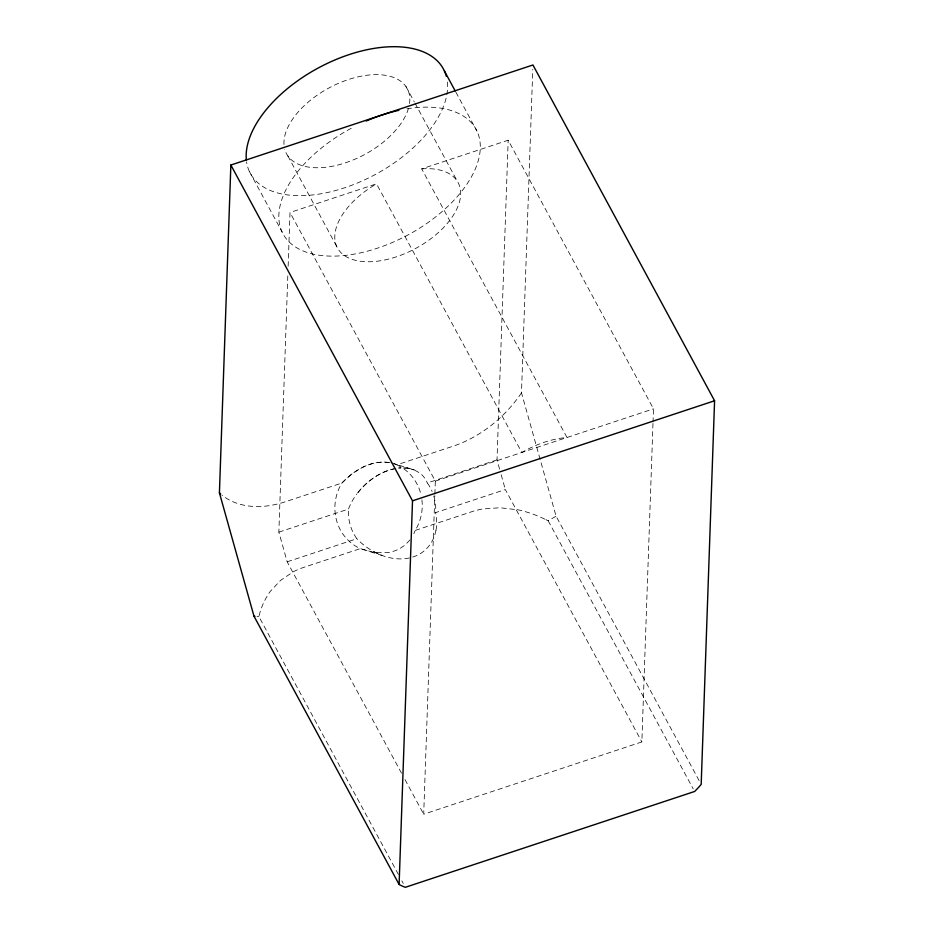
<?xml version="1.0" encoding="UTF-8"?>
<svg xmlns="http://www.w3.org/2000/svg" width="934" height="934" viewBox="0 0 934 934"><rect width="100%" height="100%" fill="white"/><g stroke="black" fill="none" stroke-linecap="round" stroke-linejoin="round"><path stroke-width="0.7" stroke-dasharray="4.67 3.5" d="M401.527 773.189L287.17 561.813L278.857 532.135L287.835 274.958M288.139 266.248L290.019 212.485L376.507 183.835L521.826 452.453A68.591 37.757 -28.4 0 1 567.008 437.486L421.689 168.867L508.178 140.217L653.496 408.847L653.041 421.934M652.983 423.382L641.856 741.923L423.697 814.191L434.824 495.65M434.87 494.191L435.337 481.103L290.019 212.485M499.608 469.148L497.016 459.878L508.178 140.217M540.167 459.446L521.487 392.817L532.777 69.361M435.956 530.208C434.263 539.759 428.648 548.725 420.218 553.699A32.959 26.187 2 0 1 405.298 558.637C393.996 559.898 382.578 556.664 372.771 551.142A74.101 58.865 2 0 1 356.881 538.708M398.398 874.469L258.881 616.568L259.418 614.514A101.981 81.013 2 0 1 270.206 591.467L280.504 580.423L293.58 571.62A65.789 52.269 2 0 1 303.854 567.323L360.314 548.62L381.994 555.438L372.771 551.142M421.911 499.842A45.731 43.489 -73.1 0 1 415.21 530.43L413.844 533.723M521.487 392.817C507.302 413.949 487.35 431.321 464.14 441.887A65.8 36.228 -28.4 0 1 453.27 446.137L396.822 464.84L394.218 463.731M410.038 539.899L404.784 545.281L399.845 548.585A32.748 26.012 2 0 1 387.657 552.624L374.721 552.648L360.314 548.62A45.731 43.489 -73.1 0 1 341.914 483.018L352.515 473.41L363.595 466.79A32.748 18.026 -28.4 0 1 375.783 462.75L383.232 461.968L389.852 462.54M555.812 516.327L554.889 516.876A96.494 19.742 -21.5 0 1 548.153 520.752L545.9 519.619M278.857 532.135L348.51 509.065A74.101 40.792 -28.4 0 1 356.706 494.074M497.016 459.878L427.352 482.948A45.731 43.489 -73.1 0 1 432.103 491.412M435.337 481.103L653.496 408.847M287.17 561.813L356.823 538.731A45.731 43.489 -73.1 0 1 348.51 509.065M436.026 530.22A74.101 58.865 2 0 0 435.606 512.626L505.329 489.544L641.856 741.923M415.21 530.43L471.67 511.739A65.789 52.269 2 0 1 482.773 508.96L499.935 507.746L517.214 509.731M395.818 468.634C380.01 471.366 366.256 481.407 356.765 494.074C363.361 485.482 371.732 478.278 381.352 473.269A32.959 18.143 -28.4 0 1 393.856 468.798M390.085 462.704C371.802 459.551 353.998 470.024 341.914 483.018L285.454 501.721A65.8 36.228 -28.4 0 1 274.643 504.664C256.85 508.54 236.512 506.928 221.93 495.078M391.369 462.879L414.287 469.93L419.961 473.141A74.101 40.792 -28.4 0 1 427.293 482.983M405.928 86.488L414.217 101.771M414.906 103.044L457.753 182.002M455.897 92.209L477.017 131.239M699.099 780.567L556.069 516.163L540.541 460.777M548.153 520.752L693.226 788.915M249.436 171.587L282.126 232.029M404.994 779.598L423.697 814.191M401.877 880.89L403.254 883.447M287.835 155.896L338.085 249.004M501.173 474.717L505.329 489.544M421.689 168.867A68.591 37.757 -28.4 0 1 447.117 223.635A68.591 37.757 -28.4 0 1 346.619 256.92A68.591 37.757 -28.4 0 1 376.507 183.835M433.773 496.012A45.731 43.489 -73.1 0 1 435.676 512.614M447.374 81.994A109.745 60.406 -28.4 0 1 354.78 184.08A109.745 60.406 -28.4 0 1 246.576 161.862M406.874 108.811A109.745 60.406 -28.4 0 1 461.466 191.598A109.745 60.406 -28.4 0 1 296.592 247.685A109.745 60.406 -28.4 0 1 354.103 126.767M283.971 144.501A68.591 37.757 -28.4 0 1 349.281 79.25A68.591 37.757 -28.4 0 1 409.419 104.176M408.497 108.274A68.591 37.757 -28.4 0 1 345.428 162.831A68.591 37.757 -28.4 0 1 284.73 149.265M396.822 464.84A45.731 43.489 -73.1 0 1 421.094 495.113M258.881 616.568A96.494 19.742 -21.5 0 1 256.99 616.51M517.249 509.637A101.981 81.013 2 0 1 545.841 519.689M400.861 467.829L398.608 468.004L407.131 468.062L414.287 469.93L407.131 468.062L400.861 467.829"/><path stroke-width="1.4" d="M219.42 492.872L230.861 165.049L532.94 64.983L714.58 400.768L701.189 784.408A90.773 49.969 -28.4 0 1 694.616 791.483L405.344 887.3A90.773 49.969 -28.4 0 1 399.11 884.475L254.001 616.218L219.42 492.872L220.646 493.993M399.11 884.475L412.513 500.822L230.861 165.049M412.513 500.822L714.58 400.768M254.153 616.242L254.69 616.312A96.494 19.742 -21.5 0 0 254.959 616.347M444.315 70.797L455.22 90.948M366.186 121.023A109.745 60.406 -28.4 0 1 398.876 110.34M246.389 160.391A109.745 60.406 -28.4 0 1 335.481 59.729A109.745 60.406 -28.4 0 1 446.312 76.273"/></g></svg>
